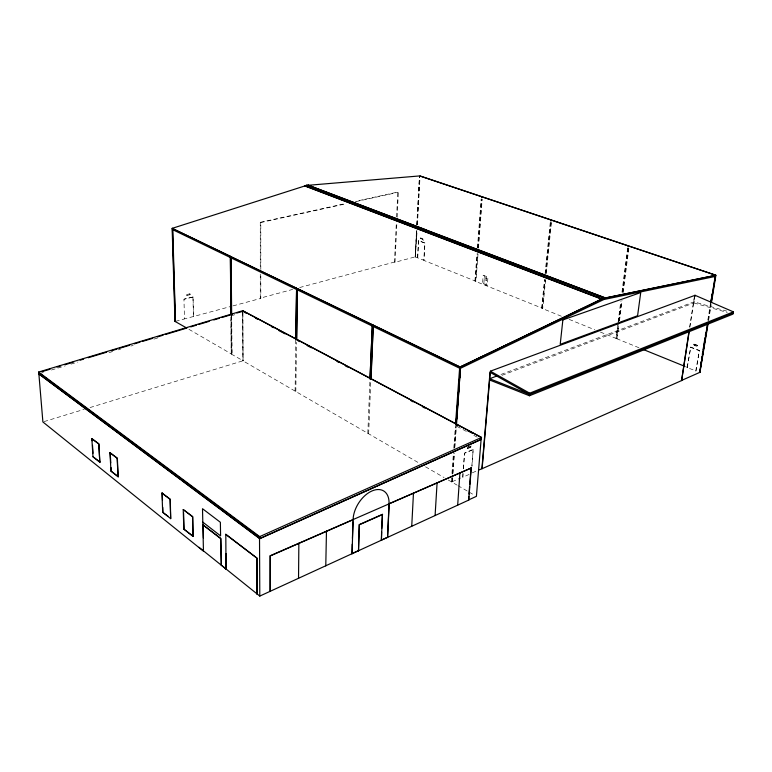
<?xml version="1.0" encoding="UTF-8"?>
<svg xmlns="http://www.w3.org/2000/svg" width="772" height="772" viewBox="0 0 772 772"><rect width="100%" height="100%" fill="white"/><g stroke="black" fill="none" stroke-linecap="round" stroke-linejoin="round"><path stroke-width="0.58" stroke-dasharray="3.86 2.9" d="M232.97 305.886L260.811 298.397L260.811 274.321M260.811 269.505L260.811 222.539L260.26 222.307L260.27 269.245M295.097 391.105L295.753 339.516M295.83 391.529L296.477 342.314M693.845 344.341C693.806 346.56 702.057 346.802 693.989 345.036M367.81 433.304L369.991 378.927M368.649 433.796L370.849 379.38M416.59 230.703L415.172 256.873L395.023 262.287L394.473 262.055L396.316 222.905M396.596 216.971L397.773 192.064L355.458 201.367M395.023 262.287L396.876 223.118M397.155 217.183L398.342 192.267L397.773 192.064M415.172 256.873L416.465 230.654M416.793 224.71L419.437 175.939M416.919 224.758L419.495 177.174M417.527 257.829L418.472 240.603L424.967 243.016L423.973 260.309L415.355 256.941L416.803 230.587M417.102 224.845L419.775 175.919M415.355 256.941L417.112 230.606M417.44 224.642L419.978 178.12M417.729 257.771L418.675 240.555M478.032 253.892L475.938 281.307L423.78 260.367L424.774 243.064L418.472 240.603M451.35 481.796L451.61 478.196M451.958 473.41L453.434 453.067M453.782 448.281L455.355 426.733M452.353 474.886L451.832 482.075L452.585 478.264M452.44 473.69L453.926 453.338M454.361 447.355L456.02 424.6M452.324 481.853L452.392 478.148M452.739 473.361L454.225 453.01M454.573 448.223L456.155 426.675M452.932 473.487L454.418 453.145M454.862 447.171L456.348 426.839M474.915 281.133L477 253.795M477.443 247.86L481.149 199.137M475.253 281.027L477.337 253.621M477.791 247.667L481.506 198.819M545.63 279.725L542.735 308.414L475.61 281.413L477.694 254.065M478.148 248.121L481.853 199.379M478.486 247.928L482.21 199.051M462.901 473.506L462.824 477.221L471.441 473.41M463.268 468.71L464.474 453.116L473.159 449.429L472.02 466.249M462.824 477.221L463.094 473.622M463.47 468.816L464.667 453.222L473.361 449.536M486.688 276.617L485.964 285.621L487.296 285.206L487.952 277.119L483.204 275.228L482.5 284.202L483.832 283.807L484.469 275.729M471.827 466.134L473.159 449.429M693.661 303.039L693.767 301.929M502.041 375.317L693.864 302.962L694.819 296.371M541.635 308.221L544.511 279.599M545.109 273.635L550.272 222.365M541.973 308.105L544.858 279.425M545.457 273.452L550.754 220.879M561.36 316.231L542.398 308.53L545.283 279.898M546.007 272.738L551.179 221.439M546.229 273.742L551.536 221.139M600.404 332.076L616.017 338.416L617.996 323.005M618.15 321.827L620.736 301.669M621.962 292.192L627.897 245.959M616.017 338.416L618.333 322.86M618.488 321.673L621.084 301.495M622.3 291.999L628.099 246.886M638.965 347.738L616.867 338.763L618.546 325.716M619.154 320.969L621.759 300.81M622.821 292.511L628.63 247.436M616.867 338.763L618.883 325.572M619.491 320.824L622.097 300.626M623.168 292.318L628.987 247.185M689.657 327.116L694.231 297.558M689.859 327.193L694.443 297.548M687.186 367.646L690.766 347.072L699.374 350.44L696.103 370.936L687.186 367.646L690.766 347.072M423.027 239.388C414.718 234.707 428.807 244.415 420.711 238.065M695.717 371.11L699.374 350.44M707.837 320.09L710.501 303.473M708.117 320.274L710.829 303.425M708.32 320.303L710.993 303.695M708.638 320.245L711.118 304.853M467.253 447.683L467.62 448.378L467.456 447.789M693.71 344.399L697.598 345.412M186.737 294.875L186.92 295.512L186.892 294.653M189.844 294.721L189.931 293.794L186.882 294.518M190.163 294.605L189.825 293.842M697.637 345.962L697.27 345.248M190.066 294.711L187.027 295.454M467.542 448.281C470.804 448.368 473.352 443.697 467.957 447.142M467.533 448.32L470.891 447.056L470.988 445.849M452.131 481.747L460.527 478.032M472.319 472.831L476.585 470.939M467.755 447.036L471.181 445.955M697.145 345.18L693.912 344.09M500.96 374.468L693.97 301.852L728.536 311.637M44.043 421.608L84.283 409.314M90.025 407.558L242.919 360.813L419.302 463.19M242.939 313.162L243.045 360.891L242.736 311.367M39.893 373.494L43.348 372.451M51.415 370.02L65.234 365.851M70.995 364.114L77.904 362.029M108.997 352.65L113.609 351.26M118.212 349.87L120.519 349.176M130.883 346.049L133.189 345.354M153.917 339.101L158.53 337.711M231.089 315.835L235.692 314.445M230.847 317.07L231.233 354.039L231.031 316.597M231.233 354.039L243.238 360.833M193.531 316.501L184.479 318.836L183.948 299.227L193.058 296.979L193.531 316.501L231.812 306.204M415.046 256.815L415.683 256.854M175.562 321.335L184.595 318.904M260.27 274.06L260.27 298.127L292.665 289.423M299.604 287.551L394.473 262.055M420.837 237.95L423.017 239.05M193.058 296.979L183.948 299.227M260.26 222.307L346.059 203.432M260.811 222.539L346.618 203.654M356.027 201.579L398.342 192.267M693.864 302.962L727.263 312.448M690.371 347.236L698.978 350.604M483.832 283.807L487.296 285.206M616.355 338.29L617.195 338.638M569.167 319.396L594.826 329.818M685.372 366.584L687.582 367.482M260.27 298.127L260.811 298.397M457.005 426.405L467.504 431.982M473.805 435.34L478.003 437.57M188.937 329.326L231.426 353.981M425.507 466.79L444.112 477.588M448.243 479.991L456.956 485.048M457.979 485.636L468.218 491.581M469.241 492.179L474.355 495.151M192.942 296.921L193.415 316.433M231.668 315.024L232.073 354.358M231.484 316.231L231.889 354.416M242.601 312.361L242.919 360.813M485.019 277.804L484.855 279.831L486.949 280.67L487.113 278.644L485.019 277.804"/><path stroke-width="1.16" d="M270.065 591.352L270.2 555.743L471.277 467.986L468.71 500.092L259.797 596.081L257.086 593.919L257.037 558.195L225.81 534.224L226.013 569.292L226.071 553.514M270.268 591.506L270.2 555.743M295.753 339.516L296.602 288.197L295.763 338.956M296.506 339.912L297.374 288.564L372.374 324.684L370.02 378.338M370.213 378.27L296.709 339.294L297.374 288.564M298.532 578.489L298.861 543.208M325.774 565.934L326.469 531.126M497.573 375.742L489.68 378.714L489.641 379.998L529.447 395.756L733.024 314.088L733.4 311.849L695.051 295.3L490.384 371.178L482.114 468.691L478.717 470.003M471.277 467.986L389.02 503.759A24.077 14.996 -58.2 0 0 371.94 490.982A24.077 14.996 -58.2 0 0 353.093 519.479L352.061 553.823L352.206 544.25M352.418 538.354L353.007 521.843M359.289 524.584L358.488 550.861L359.289 524.584L382.41 514.345L381.397 540.313L381.58 531.966M369.991 378.927L372.374 324.684M370.849 379.38L373.252 325.108L460.421 367.096L456.069 423.982M38.6 372.065L259.701 536.608L481.496 437.463L242.591 310.749L38.6 372.065L38.745 373.831L259.739 538.721L481.361 439.355L481.525 437.454L371.071 378.724L373.252 325.108M529.447 395.756L529.698 393.18L733.4 311.849M381.744 528.434L382.41 514.345M389.223 503.894L387.563 537.476L389.02 503.759M456.522 424.446L460.527 366.825L605.026 297.809L427.64 230.731M711.186 302.508L715.557 275.324L603.376 298.378L715.885 275.257L711.494 302.489M411.727 526.34L413.474 493.067M435.09 515.58L437.097 482.732M455.528 424.339L459.707 366.922M456.242 425.478L456.416 423.085M456.677 419.495L457.198 412.316M457.371 409.922L457.989 401.536M458.163 399.143L458.771 390.767M458.954 388.374L459.562 379.988M459.736 377.595L460.353 369.219M457.68 505.168L459.929 472.744M481.593 197.622L481.67 196.677L420.093 176.026M468.71 500.092L468.787 496.406M468.98 494.032L469.55 486.9M469.743 484.517L471.065 467.871M481.13 439.258L476.411 496.338L468.507 499.976M481.921 468.585L490.008 372.307L529.505 394.434L733.139 312.94M460.633 368.225L603.772 299.546L603.916 298.339L306.397 185.251L308.009 185.116L605.026 297.809M426.549 230.085L308.009 185.116M550.754 220.879L550.851 219.885L482.375 196.918M628.099 246.886L628.234 245.853L551.642 220.155M689.309 330.744L681.599 380.586L689.106 330.677M700.783 363.988L701.159 361.614M701.545 359.241L701.922 356.867M702.308 354.493L702.684 352.128M703.07 349.755L703.446 347.381M703.832 345.007L704.971 337.885M705.357 335.511L705.733 333.137M710.887 301.109L711.263 298.735M711.649 296.361L712.025 293.987M681.406 380.5L699.731 372.413L707.548 323.835M710.973 302.508L715.383 275.083L629.122 246.143M699.731 372.413L707.75 323.854M699.924 372.49L708.069 323.796M694.607 296.448L694.848 295.377M694.819 296.371L695.051 295.3M460.527 366.825L603.414 298.137M603.916 298.339L460.218 367.173L172.137 228.377L174.993 321.393L186.863 328.119M351.868 553.688L358.295 550.726M381.194 540.178L387.361 537.341M199.002 547.28L257.086 593.919M259.537 538.576L481.361 439.355L481.236 437.985M359.491 524.719L382.613 514.48M699.451 372.297L700.252 372.345M482.114 468.691L681.599 380.586M270.403 555.888L353.296 519.614M225.54 534.33L257.037 558.195M221.313 565.191L220.638 538.595L202.862 524.796L220.898 538.48L221.313 565.191L226.283 569.176M259.797 596.081L259.508 537.167M193.039 536.453L192.788 516.671L183.225 509.559L183.813 529.1L193.039 536.453L192.527 516.777L183.225 509.559M183.813 529.1L193.299 536.347M170.699 518.659L170.284 499.223L161.966 493.057L162.689 512.28L170.699 518.659L170.023 499.32L161.966 493.057M162.689 512.28L168.286 516.439M460.421 367.096L456.02 424.6L458.124 425.719M118.116 476.787L117.363 458.163L109.942 452.691L110.985 471.103L118.116 476.787L117.112 458.25L109.942 452.691M110.985 471.103L118.367 476.691M99.82 462.216L98.961 443.89L91.839 438.641L92.987 456.773L99.82 462.216L98.71 443.968L91.839 438.641M92.987 456.773L100.07 462.129M601.716 299.179L304.815 185.955L306.397 185.251M172.137 228.377L304.815 185.955M42.103 371.612L50.17 369.19M57.08 367.105L60.544 366.063M65.147 364.683L73.215 362.251M80.134 360.177L83.588 359.134M88.191 357.745L106.632 352.196M111.236 350.816L117.006 349.079M119.303 348.384L129.677 345.267M134.289 343.878L140.05 342.141M142.347 341.456L152.721 338.329M157.334 336.949L163.095 335.212M165.391 334.517L186.139 328.274M190.742 326.894L196.503 325.157M198.809 324.462L209.183 321.345M213.786 319.955L219.557 318.228M221.853 317.533L232.227 314.407M236.84 313.027L242.736 311.367L242.919 310.778L295.956 338.898M38.745 373.831L180.6 479.402M174.993 321.393L175.562 321.335M231.002 314.185L230.394 256.304L230.818 314.687M296.602 288.197L230.867 256.671L231.475 315.044M603.772 299.546L715.383 276.415M307.989 185.309L419.775 175.919L715.885 275.257M316.539 189.294L318.788 190.153M409.903 224.797L412.151 225.656M503.267 260.309L505.515 261.168M596.631 295.811L598.879 296.67M304.805 185.762L601.726 298.947M489.68 378.714L529.505 394.434M643.385 349.533L684.272 366.131M230.394 256.304L172.436 228.512L175.283 321.557M172.465 229.564L459.61 368.225M243.798 311.927L245.911 313.056M255.455 318.122L257.578 319.241M271.368 326.566L273.481 327.685M278.788 330.503L285.148 333.88M297.567 340.481L299.7 341.61M307.159 345.567L311.415 347.825M336.978 361.402L339.111 362.531M345.499 365.918L347.632 367.057M411.071 400.736L413.194 401.865M422.718 406.921L424.832 408.041M467.581 430.737L472.831 433.526M490.384 371.178L529.698 393.18M38.648 372.654L259.701 537.312L259.739 538.721M182.52 480.84L219.933 508.748M221.834 510.167L259.778 538.47M202.804 522.133L220.589 535.884L220.377 522.287L202.505 508.709L203.451 551.169L42.894 421.966L38.774 372.741M92.09 438.554L92.225 440.822M92.515 445.357L93.016 453.289M110.193 452.604L110.782 462.959M111.043 467.562L111.236 471.017M162.216 492.961L162.487 500.169M162.767 507.378L162.94 512.183M172.725 228.28L175.466 321.509M183.591 512.907L184.064 529.003M203.123 524.699L203.422 537.881M231.06 256.622L231.668 315.024M242.591 310.749L242.601 311.29M259.701 536.608L259.701 537.312M256.767 558.31L256.825 594.035M562.865 319.917L560.211 344.341L637.595 315.709L640.731 292.559L562.865 319.917"/></g></svg>
